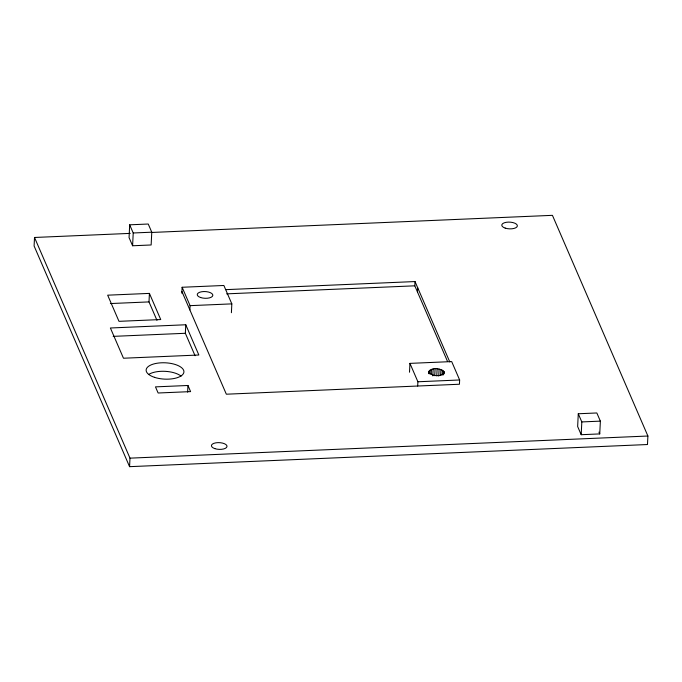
<?xml version="1.0" encoding="UTF-8"?>
<svg xmlns="http://www.w3.org/2000/svg" width="682" height="682" viewBox="0 0 682 682"><rect width="100%" height="100%" fill="white"/><g stroke="black" fill="none" stroke-linecap="round" stroke-linejoin="round"><path stroke-width="1.02" d="M130.228 233.38L34.518 237.472L34.1 245.98L129.571 466.667L647.482 444.528L647.9 436.02L552.429 215.333L151.498 232.468M129.682 224.821L129.06 237.592L132.598 245.767L151.148 244.974L151.771 232.195L148.241 224.02L129.682 224.821L133.22 232.988L132.598 245.767M129.571 466.667L129.989 458.151L34.518 237.472M156.962 320.318L149 301.913L149.418 293.396L107.671 295.178L118.983 321.333L160.73 319.551L149.418 293.396M181.838 293.226L182.128 287.267L223.875 285.477L231.829 303.874L231.403 312.714M195.061 355.723L185.351 333.285L185.768 324.768L110.39 327.991L123.476 358.229L198.854 355.007L185.768 324.768M189.877 309.909L190.082 305.655L182.128 287.267M187.627 392.107L187.951 385.483L155.479 386.873L158.13 393.002L190.602 391.613L187.951 385.483M409.507 372.219L409.942 363.378L451.689 361.588L459.642 379.976L459.438 384.239L226.339 394.205L181.915 291.521M447.469 361.315L414.809 285.818L415.014 281.555L225.793 289.645M417.461 291.947L417.665 287.693M417.682 386.021L417.896 381.767L409.942 363.378M428.671 373.591C428.952 366.66 440.794 367.803 444.195 371.852L444.306 372.739C440.947 377.086 432.456 376.379 428.884 372.508L428.765 371.622M429.038 373.727L429.183 370.778M429.899 373.958L430.095 370.028M431.203 374.341L431.45 369.422M432.814 375.884L433.147 369.013M434.741 375.688L435.082 368.809M436.77 375.714L437.111 368.843M438.765 375.978L439.097 369.098M440.632 375.458L440.922 369.567M442.2 375.126L442.439 370.215M443.36 374.921L443.556 370.991M444.093 373.821L444.195 371.852M578.276 413.761L577.654 426.531L581.192 434.707L599.742 433.914L600.373 421.135L596.835 412.968L578.276 413.761L581.814 421.928L581.192 434.707M133.22 232.988L151.771 232.195M226.646 293.857L414.809 285.818M110.382 303.558L149 301.913M190.082 305.655L231.829 303.874M113.161 336.371L185.351 333.285M417.896 381.767L459.642 379.976M581.814 421.928L600.373 421.135M129.989 458.151L647.9 436.02M598.958 432.098L599.742 433.914M415.014 281.555L449.788 361.937M149 374.265A18.908 8.167 2.8 0 1 181.054 376.106M154.413 377.308A18.908 8.167 2.8 0 0 183.876 372.312A18.908 8.167 2.8 0 0 156.817 363.276A18.908 8.167 2.8 0 0 154.413 377.308M505.2 228.103A7.8 3.367 2.8 0 0 517.348 226.049A7.8 3.367 2.8 0 0 506.189 222.315A7.8 3.367 2.8 0 0 505.2 228.103M214.847 448.628A7.8 3.367 2.8 0 0 226.995 446.574A7.8 3.367 2.8 0 0 215.836 442.84A7.8 3.367 2.8 0 0 214.847 448.628M200.661 297.54A7.8 3.367 2.8 0 0 212.818 295.477A7.8 3.367 2.8 0 0 201.659 291.751A7.8 3.367 2.8 0 0 200.661 297.54"/></g></svg>
